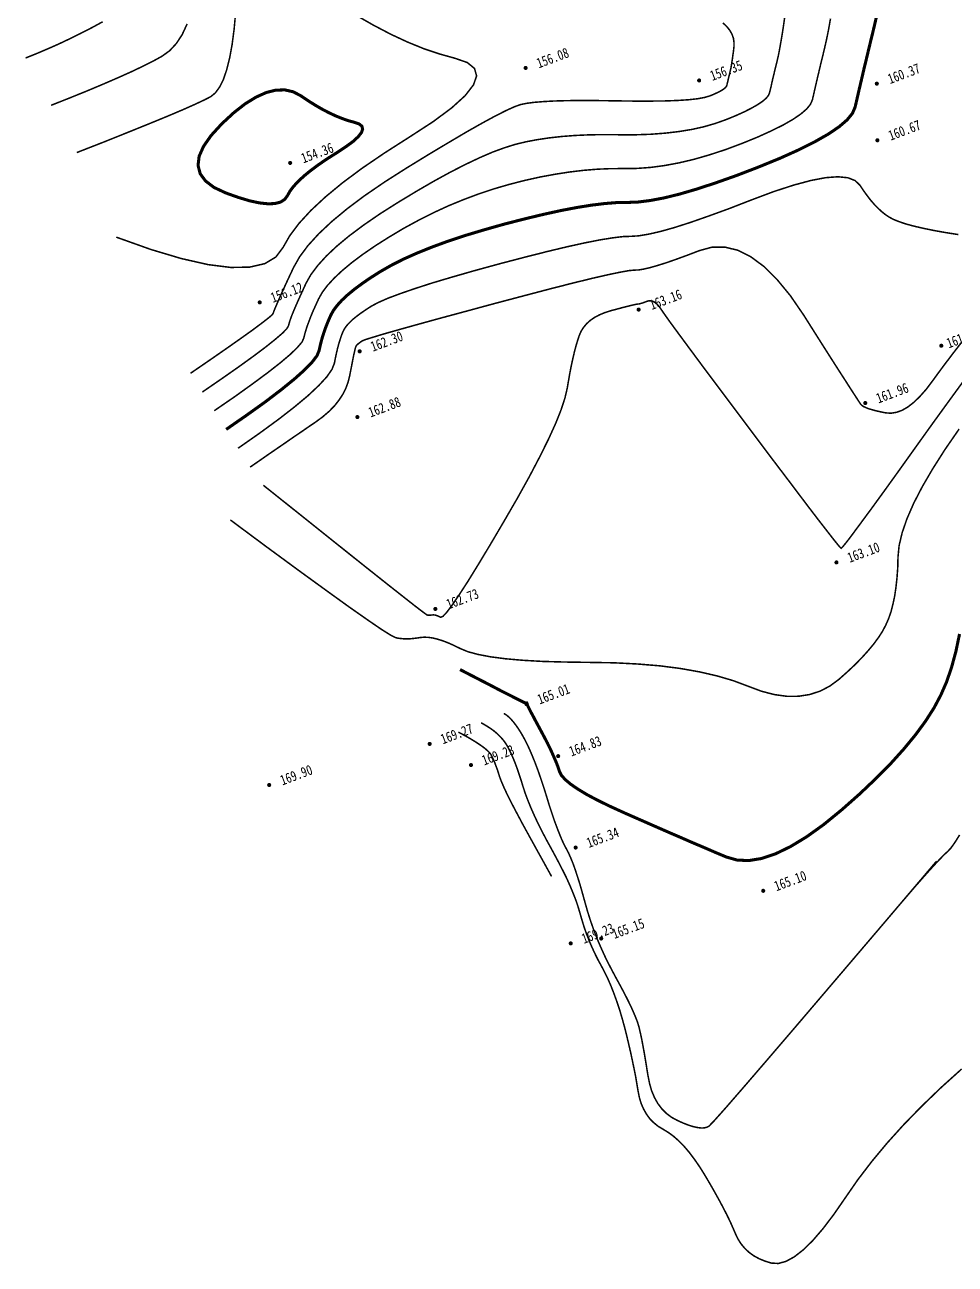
# Model space of a CAD drawing. Header units: millimetres. Extents: x -1471591 to 944464, y -468930 to 547002.
# Drawn here: x 73456 to 164850, y -266529 to -144797 of the extents above; entities that cross this region are included whole.
import ezdxf
from ezdxf.enums import TextEntityAlignment as Align

# ---------------------------------------------------------------- set-up
doc = ezdxf.new("R2010")
doc.units = ezdxf.units.MM
doc.header["$LTSCALE"] = 10
doc.layers.add('DGX', color=252, linetype='Continuous')
doc.layers.add('GCD', color=252, linetype='Continuous')
doc.styles.add('宋体', font='', dxfattribs={"height": 1.25, "bigfont": 'hztxt.shx'})
doc.styles.get('宋体').set_extended_font_data('SimSun')

# ---------------------------------------------------------------- blocks, each defined once
blk = doc.blocks.new('GC200')
at = {"layer": 'GCD', "const_width": 0.2, "flags": 128}
blk.add_lwpolyline([(-0.1, 0, 1), (0.1, 0, 1)], format="xyb", close=True, dxfattribs=at)
blk = doc.blocks.new('地形')
at = {"layer": 'DGX', "color": 252, "linetype": 'Continuous', "flags": 128}
for points, const_width in [([(-330.19, -66.24), (-330.77, -67.22), (-331.31, -68.08), (-331.81, -68.84), (-332.27, -69.52), (-332.7, -70.15), (-333.1, -70.75), (-333.47, -71.3), (-333.81, -71.81), (-334.12, -72.28), (-334.4, -72.71), (-334.66, -73.1), (-334.99, -73.44), (-335.51, -73.74), (-336.22, -74), (-337.12, -74.22), (-338.21, -74.4), (-339.49, -74.53), (-340.96, -74.63), (-342.62, -74.68), (-344.34, -74.68), (-345.99, -74.61), (-347.57, -74.49), (-349.07, -74.3), (-350.5, -74.05), (-351.86, -73.74), (-353.15, -73.36), (-354.37, -72.92), (-355.57, -72.48), (-356.82, -72.07), (-358.13, -71.7), (-359.48, -71.37), (-360.88, -71.08), (-362.34, -70.82), (-363.84, -70.61), (-365.39, -70.44), (-366.97, -70.32), (-368.56, -70.26), (-370.16, -70.26), (-371.77, -70.31), (-373.39, -70.43), (-375.02, -70.61), (-376.66, -70.84), (-378.31, -71.14), (-379.89, -71.47), (-381.33, -71.83), (-382.63, -72.21), (-383.78, -72.61), (-384.78, -73.03), (-385.65, -73.47), (-386.37, -73.93), (-386.95, -74.42), (-387.43, -74.9), (-387.88, -75.35), (-388.28, -75.78), (-388.63, -76.18), (-388.95, -76.55), (-389.22, -76.9), (-389.46, -77.22), (-389.65, -77.51), (-389.96, -77.81), (-390.57, -78.15), (-391.47, -78.54), (-392.67, -78.97), (-394.16, -79.44), (-395.94, -79.95), (-398.01, -80.51), (-400.38, -81.1)], 0.15), ([(-405.6, -42.16), (-404.43, -42.13), (-403.25, -42.08), (-402.06, -42.01), (-400.87, -41.91), (-399.67, -41.79), (-398.47, -41.65), (-397.26, -41.48)], 0.15), ([(-334.31, -64.45), (-334.75, -65.26), (-335.17, -66.01), (-335.56, -66.68), (-335.92, -67.29), (-336.25, -67.83), (-336.56, -68.3), (-336.85, -68.72), (-337.12, -69.12), (-337.37, -69.49), (-337.6, -69.83), (-337.81, -70.15), (-338, -70.45), (-338.18, -70.71), (-338.34, -70.95), (-338.54, -71.17), (-338.87, -71.36), (-339.31, -71.52), (-339.87, -71.65), (-340.55, -71.76), (-341.35, -71.85), (-342.26, -71.91), (-343.3, -71.94), (-344.42, -71.92), (-345.58, -71.83), (-346.79, -71.66), (-348.04, -71.41), (-349.34, -71.09), (-350.69, -70.7), (-352.09, -70.23), (-353.53, -69.69), (-354.96, -69.14), (-356.35, -68.64), (-357.68, -68.21), (-358.95, -67.84), (-360.18, -67.53), (-361.35, -67.28), (-362.46, -67.09), (-363.52, -66.96), (-364.63, -66.9), (-365.88, -66.89), (-367.26, -66.96), (-368.79, -67.09), (-370.45, -67.28), (-372.26, -67.54), (-374.21, -67.87), (-376.29, -68.26), (-378.35, -68.69), (-380.23, -69.16), (-381.92, -69.65), (-383.42, -70.17), (-384.73, -70.72), (-385.86, -71.3), (-386.8, -71.9), (-387.55, -72.53), (-388.17, -73.15), (-388.73, -73.71), (-389.22, -74.21), (-389.64, -74.65), (-389.99, -75.03), (-390.27, -75.36), (-390.48, -75.63), (-390.63, -75.84), (-390.88, -76.05), (-391.43, -76.31), (-392.27, -76.62), (-393.4, -76.99), (-394.82, -77.41), (-396.53, -77.88), (-398.54, -78.4), (-400.83, -78.97)], 0.15), ([(-404.87, -47.39), (-402.86, -47.35), (-400.99, -47.3), (-399.28, -47.23), (-397.71, -47.15), (-396.3, -47.06), (-395.04, -46.95), (-393.93, -46.83), (-392.98, -46.69), (-392.1, -46.45), (-391.24, -46.02), (-390.39, -45.4), (-389.56, -44.58)], 0.15), ([(-340.24, -62.93), (-340.01, -63.4), (-339.86, -63.85), (-339.79, -64.29), (-339.8, -64.71), (-339.89, -65.12), (-340.05, -65.52), (-340.24, -65.9), (-340.43, -66.24), (-340.6, -66.57), (-340.77, -66.86), (-340.92, -67.13), (-341.06, -67.37), (-341.2, -67.58), (-341.32, -67.76), (-341.43, -67.93), (-341.54, -68.09), (-341.64, -68.23), (-341.73, -68.37), (-341.81, -68.49), (-341.89, -68.61), (-341.96, -68.71), (-342.02, -68.81), (-342.1, -68.89), (-342.23, -68.97), (-342.4, -69.03), (-342.62, -69.09), (-342.89, -69.13), (-343.21, -69.16), (-343.57, -69.19), (-343.97, -69.2), (-344.49, -69.16), (-345.17, -69.04), (-346.01, -68.83), (-347.01, -68.53), (-348.19, -68.14), (-349.52, -67.66), (-351.02, -67.1), (-352.69, -66.45), (-354.35, -65.8), (-355.87, -65.22), (-357.22, -64.73), (-358.42, -64.32), (-359.47, -63.99), (-360.35, -63.74), (-361.09, -63.57), (-361.66, -63.48), (-362.29, -63.47), (-363.19, -63.53), (-364.37, -63.66), (-365.81, -63.86), (-367.52, -64.13), (-369.5, -64.48), (-371.75, -64.89), (-374.27, -65.38), (-376.82, -65.92), (-379.13, -66.49), (-381.21, -67.1), (-383.06, -67.74), (-384.68, -68.42), (-386.07, -69.13), (-387.22, -69.87), (-388.15, -70.65), (-388.92, -71.4), (-389.59, -72.06), (-390.16, -72.63), (-390.64, -73.12), (-391.02, -73.52), (-391.31, -73.82), (-391.51, -74.04), (-391.61, -74.17), (-391.8, -74.29), (-392.29, -74.46), (-393.06, -74.7), (-394.13, -75.01), (-395.48, -75.37), (-397.13, -75.8), (-399.06, -76.29), (-401.28, -76.84)], 0.15), ([(-404.14, -52.62), (-401.28, -52.58), (-398.73, -52.52), (-396.49, -52.46), (-394.56, -52.4), (-392.93, -52.33), (-391.61, -52.25), (-390.6, -52.17), (-389.9, -52.09), (-389.34, -51.9), (-388.75, -51.51), (-388.14, -50.94), (-387.5, -50.16), (-386.83, -49.19), (-386.13, -48.02), (-385.41, -46.66), (-384.66, -45.1)], 0.15), ([(-373.76, -49.56), (-372.46, -51.12), (-371.18, -52.55), (-369.9, -53.85), (-368.63, -55.02), (-367.36, -56.05), (-366.11, -56.96), (-365.12, -57.78), (-364.66, -58.57), (-364.72, -59.33), (-365.32, -60.05), (-366.45, -60.75), (-368.1, -61.41), (-370.28, -62.04), (-372.99, -62.64), (-375.84, -63.25), (-378.42, -63.88), (-380.74, -64.55), (-382.8, -65.26), (-384.59, -66), (-386.13, -66.78), (-387.4, -67.59), (-388.41, -68.43), (-389.42, -69.08), (-390.67, -69.31), (-392.18, -69.11), (-393.93, -68.49), (-395.93, -67.44), (-398.17, -65.97), (-400.67, -64.08), (-403.42, -61.76)], 0.15), ([(-325.84, -67.56), (-326.42, -68.44), (-327.05, -69.37), (-327.69, -70.31), (-328.28, -71.19), (-328.83, -72), (-329.34, -72.77), (-329.81, -73.47), (-330.24, -74.12), (-330.63, -74.71), (-330.98, -75.24), (-331.43, -75.71), (-332.15, -76.13), (-333.13, -76.49), (-334.37, -76.79), (-335.87, -77.03), (-337.64, -77.22), (-339.66, -77.35), (-341.95, -77.42), (-344.27, -77.44), (-346.4, -77.4), (-348.35, -77.32), (-350.1, -77.19), (-351.66, -77.01), (-353.03, -76.77), (-354.21, -76.49), (-355.21, -76.16), (-356.18, -75.81), (-357.3, -75.49), (-358.58, -75.18), (-360.01, -74.89), (-361.59, -74.62), (-363.33, -74.37), (-365.21, -74.14), (-367.25, -73.92), (-369.31, -73.75), (-371.24, -73.62), (-373.06, -73.55), (-374.75, -73.54), (-376.32, -73.58), (-377.78, -73.67), (-379.11, -73.82), (-380.33, -74.02), (-381.43, -74.25), (-382.43, -74.5), (-383.33, -74.76), (-384.14, -75.04), (-384.84, -75.33), (-385.44, -75.64), (-385.94, -75.96), (-386.35, -76.3), (-386.69, -76.65), (-387.02, -77), (-387.33, -77.35), (-387.63, -77.71), (-387.91, -78.07), (-388.18, -78.44), (-388.43, -78.81), (-388.67, -79.18), (-389.04, -79.58), (-389.71, -80), (-390.68, -80.46), (-391.94, -80.95), (-393.49, -81.47), (-395.34, -82.03), (-397.49, -82.61), (-399.93, -83.23)], 0.3), ([(-325.86, -90.51), (-326.98, -89.88), (-327.99, -89.28), (-328.88, -88.72), (-329.65, -88.21), (-330.32, -87.73), (-330.86, -87.29), (-331.3, -86.89), (-331.62, -86.53), (-331.88, -86.17), (-332.12, -85.77), (-332.34, -85.33), (-332.55, -84.86), (-332.74, -84.35), (-332.91, -83.8), (-333.07, -83.22), (-333.22, -82.59), (-333.5, -81.99), (-334.07, -81.48), (-334.94, -81.05), (-336.1, -80.71), (-337.55, -80.46), (-339.3, -80.29), (-341.34, -80.2), (-343.67, -80.2), (-346.04, -80.23), (-348.17, -80.21), (-350.06, -80.17), (-351.73, -80.09), (-353.16, -79.97), (-354.35, -79.81), (-355.32, -79.62), (-356.05, -79.4), (-356.79, -79.15), (-357.78, -78.91), (-359.03, -78.66), (-360.54, -78.41), (-362.3, -78.16), (-364.32, -77.91), (-366.59, -77.66), (-369.12, -77.4), (-371.65, -77.17), (-373.93, -76.99), (-375.95, -76.85), (-377.73, -76.77), (-379.26, -76.73), (-380.54, -76.73), (-381.56, -76.79), (-382.34, -76.89), (-382.97, -77.03), (-383.53, -77.17), (-384.04, -77.32), (-384.5, -77.47), (-384.89, -77.64), (-385.23, -77.81), (-385.52, -78), (-385.75, -78.19), (-385.95, -78.4), (-386.17, -78.65), (-386.39, -78.93), (-386.63, -79.24), (-386.88, -79.59), (-387.14, -79.98), (-387.41, -80.4), (-387.69, -80.86), (-388.12, -81.34), (-388.85, -81.85), (-389.88, -82.37), (-391.21, -82.93), (-392.83, -83.5), (-394.75, -84.1), (-396.96, -84.72), (-399.48, -85.37)], 0.15), ([(-329.29, -100.54), (-330.37, -101.21), (-331.4, -101.86), (-332.38, -102.49), (-333.3, -103.1), (-334.17, -103.65), (-334.98, -104.08), (-335.74, -104.41), (-336.44, -104.63), (-337.09, -104.74), (-337.68, -104.73), (-338.22, -104.62), (-338.7, -104.4), (-339.13, -104.13), (-339.51, -103.88), (-339.83, -103.65), (-340.11, -103.44), (-340.33, -103.24), (-340.5, -103.07), (-340.61, -102.91), (-340.68, -102.77), (-340.75, -102.49), (-340.87, -101.94), (-341.06, -101.09), (-341.3, -99.97), (-341.61, -98.55), (-341.97, -96.86), (-342.39, -94.87), (-342.86, -92.61), (-343.42, -90.35), (-344.09, -88.4), (-344.85, -86.75), (-345.72, -85.41), (-346.69, -84.36), (-347.77, -83.63), (-348.95, -83.19), (-350.23, -83.07), (-351.5, -83.08), (-352.65, -83.07), (-353.67, -83.05), (-354.56, -83), (-355.33, -82.94), (-355.97, -82.86), (-356.49, -82.76), (-356.88, -82.63), (-357.39, -82.49), (-358.26, -82.33), (-359.49, -82.14), (-361.07, -81.93), (-363.01, -81.7), (-365.31, -81.45), (-367.97, -81.18), (-370.98, -80.88), (-373.98, -80.6), (-376.61, -80.35), (-378.85, -80.15), (-380.71, -79.99), (-382.2, -79.87), (-383.3, -79.8), (-384.02, -79.76), (-384.36, -79.77), (-384.5, -79.8), (-384.63, -79.84), (-384.75, -79.87), (-384.86, -79.91), (-384.95, -79.94), (-385.03, -79.98), (-385.09, -80.03), (-385.14, -80.07), (-385.21, -80.15), (-385.31, -80.29), (-385.45, -80.5), (-385.63, -80.77), (-385.84, -81.11), (-386.09, -81.52), (-386.38, -81.99), (-386.71, -82.53), (-387.08, -83.07), (-387.51, -83.57), (-388.01, -84.03), (-388.56, -84.43), (-389.17, -84.8), (-389.84, -85.11), (-390.57, -85.38), (-391.36, -85.61), (-392.19, -85.81), (-393.06, -86.03), (-393.97, -86.25), (-394.91, -86.49), (-395.88, -86.73), (-396.89, -86.98), (-397.94, -87.25), (-399.02, -87.52)], 0.15), ([(-330.25, -104.04), (-332.33, -105.41), (-334.61, -106.92), (-337.07, -108.57), (-339.46, -110.18), (-341.54, -111.57), (-343.31, -112.74), (-344.77, -113.69), (-345.91, -114.43), (-346.73, -114.95), (-347.25, -115.25), (-347.45, -115.33), (-347.55, -115.1), (-347.77, -114.45), (-348.1, -113.4), (-348.56, -111.93), (-349.13, -110.05), (-349.81, -107.75), (-350.62, -105.05), (-351.54, -101.93), (-352.46, -98.79), (-353.27, -96.03), (-353.97, -93.64), (-354.55, -91.62), (-355.02, -89.97), (-355.38, -88.7), (-355.62, -87.8), (-355.75, -87.28), (-355.83, -86.96), (-355.92, -86.68), (-356.03, -86.45), (-356.15, -86.26), (-356.29, -86.11), (-356.44, -86.01), (-356.61, -85.95), (-356.79, -85.93), (-356.97, -85.93), (-357.13, -85.93), (-357.27, -85.93), (-357.4, -85.92), (-357.51, -85.91), (-357.6, -85.9), (-357.67, -85.89), (-357.72, -85.87), (-357.81, -85.85), (-357.97, -85.82), (-358.2, -85.79), (-358.5, -85.75), (-358.88, -85.71), (-359.33, -85.66), (-359.86, -85.61), (-360.46, -85.55), (-361.07, -85.52), (-361.65, -85.54), (-362.18, -85.61), (-362.67, -85.73), (-363.12, -85.91), (-363.53, -86.14), (-363.9, -86.42), (-364.22, -86.75), (-364.53, -87.14), (-364.86, -87.57), (-365.2, -88.05), (-365.56, -88.59), (-365.93, -89.16), (-366.32, -89.79), (-366.72, -90.47), (-367.14, -91.19), (-367.68, -92), (-368.43, -92.94), (-369.4, -94.01), (-370.59, -95.2), (-372.01, -96.53), (-373.63, -97.98), (-375.48, -99.56), (-377.55, -101.26), (-379.6, -102.92), (-381.38, -104.33), (-382.91, -105.52), (-384.18, -106.46), (-385.19, -107.17), (-385.94, -107.65), (-386.43, -107.89), (-386.66, -107.89), (-386.76, -107.79), (-386.86, -107.69), (-386.95, -107.61), (-387.04, -107.54), (-387.13, -107.48), (-387.21, -107.44), (-387.29, -107.41), (-387.36, -107.39), (-387.44, -107.37), (-387.5, -107.35), (-387.57, -107.34), (-387.63, -107.32), (-387.69, -107.29), (-387.74, -107.27), (-387.79, -107.24), (-387.84, -107.21), (-388.04, -106.91), (-388.57, -106.07), (-389.41, -104.69), (-390.58, -102.76), (-392.06, -100.3), (-393.86, -97.29), (-395.98, -93.74), (-398.43, -89.65)], 0.15), ([(-332.48, -108.42), (-334.49, -109.82), (-336.28, -111.17), (-337.86, -112.46), (-339.23, -113.7), (-340.38, -114.89), (-341.31, -116.02), (-342.03, -117.1), (-342.53, -118.13), (-342.92, -119.1), (-343.33, -119.99), (-343.75, -120.82), (-344.17, -121.58), (-344.61, -122.27), (-345.05, -122.9), (-345.51, -123.45), (-345.98, -123.93), (-346.48, -124.38), (-347.07, -124.82), (-347.73, -125.25), (-348.46, -125.67), (-349.27, -126.09), (-350.16, -126.51), (-351.12, -126.91), (-352.15, -127.31), (-353.23, -127.62), (-354.3, -127.75), (-355.38, -127.7), (-356.45, -127.48), (-357.53, -127.08), (-358.61, -126.5), (-359.68, -125.75), (-360.76, -124.81), (-361.92, -123.8), (-363.24, -122.81), (-364.72, -121.83), (-366.36, -120.86), (-368.16, -119.91), (-370.13, -118.98), (-372.25, -118.06), (-374.54, -117.16), (-376.79, -116.28), (-378.81, -115.46), (-380.58, -114.68), (-382.13, -113.94), (-383.43, -113.25), (-384.5, -112.6), (-385.34, -112), (-385.94, -111.44), (-386.41, -110.94), (-386.87, -110.49), (-387.3, -110.11), (-387.73, -109.78), (-388.13, -109.51), (-388.52, -109.3), (-388.89, -109.15), (-389.25, -109.05), (-389.59, -108.98), (-389.91, -108.9), (-390.21, -108.82), (-390.5, -108.72), (-390.78, -108.61), (-391.03, -108.49), (-391.27, -108.37), (-391.49, -108.23), (-391.85, -107.85), (-392.51, -106.99), (-393.46, -105.64), (-394.71, -103.82), (-396.25, -101.51), (-398.09, -98.73), (-400.23, -95.46), (-402.66, -91.7)], 0.15), ([(-386.68, -113.37), (-385.53, -114.64), (-384.53, -115.74), (-383.69, -116.68), (-382.99, -117.44), (-382.45, -118.03), (-382.06, -118.45), (-381.82, -118.7), (-381.74, -118.78), (-381.73, -118.77), (-381.72, -118.77), (-381.71, -118.76), (-381.71, -118.76), (-381.7, -118.77), (-381.69, -118.77), (-381.69, -118.78), (-381.69, -118.79), (-381.68, -118.8), (-381.68, -118.81), (-381.68, -118.82), (-381.69, -118.84), (-381.69, -118.86), (-381.69, -118.88), (-381.7, -118.9), (-381.7, -118.92), (-381.7, -118.98), (-381.69, -119.13), (-381.66, -119.37), (-381.63, -119.69), (-381.57, -120.09), (-381.51, -120.58), (-381.43, -121.16), (-381.34, -121.82), (-381.25, -122.5), (-381.17, -123.14), (-381.11, -123.75), (-381.07, -124.31), (-381.04, -124.83), (-381.02, -125.31), (-381.02, -125.75), (-381.04, -126.16), (-380.99, -126.59), (-380.79, -127.11), (-380.44, -127.73), (-379.94, -128.44), (-379.3, -129.25), (-378.5, -130.15), (-377.55, -131.15), (-376.46, -132.24), (-375.31, -133.36), (-374.22, -134.42), (-373.17, -135.44), (-372.16, -136.41), (-371.21, -137.33), (-370.3, -138.19), (-369.45, -139.01), (-368.63, -139.78), (-367.75, -140.43), (-366.69, -140.88), (-365.44, -141.13), (-364, -141.18), (-362.38, -141.03), (-360.57, -140.69), (-358.57, -140.15), (-356.39, -139.41), (-354.2, -138.57), (-352.17, -137.71), (-350.29, -136.84), (-348.58, -135.95), (-347.02, -135.05), (-345.63, -134.14), (-344.39, -133.21), (-343.32, -132.26), (-342.33, -131.24), (-341.37, -130.07), (-340.43, -128.76), (-339.5, -127.29)], 0.3), ([(-354.57, -150.26), (-353.34, -149.58), (-352.23, -148.97), (-351.24, -148.44), (-350.37, -147.98), (-349.62, -147.6), (-348.99, -147.29), (-348.48, -147.05), (-348.08, -146.89), (-347.67, -146.69), (-347.12, -146.32), (-346.41, -145.78)], 0.15), ([(-354.28, -167.38), (-356.84, -168.39), (-359.26, -169.44), (-361.55, -170.52), (-363.71, -171.64), (-365.74, -172.8), (-367.64, -173.99), (-369.41, -175.22), (-371.05, -176.36), (-372.54, -177.3), (-373.89, -178.04), (-375.09, -178.57), (-376.15, -178.9), (-377.07, -179.03), (-377.84, -178.96), (-378.47, -178.68), (-378.99, -178.28), (-379.44, -177.86), (-379.83, -177.41), (-380.15, -176.93), (-380.4, -176.42), (-380.59, -175.88), (-380.71, -175.32), (-380.76, -174.73), (-380.79, -174.1), (-380.83, -173.42), (-380.9, -172.7), (-380.99, -171.93), (-381.1, -171.11), (-381.23, -170.24), (-381.38, -169.32), (-381.55, -168.35), (-381.74, -167.4), (-381.96, -166.52), (-382.2, -165.7), (-382.47, -164.95), (-382.77, -164.27), (-383.09, -163.67), (-383.44, -163.13), (-383.81, -162.66), (-384.17, -162.21), (-384.45, -161.73), (-384.68, -161.22), (-384.83, -160.68), (-384.92, -160.12), (-384.95, -159.52), (-384.91, -158.9), (-384.8, -158.24), (-384.67, -157.56), (-384.53, -156.84), (-384.41, -156.1), (-384.29, -155.32), (-384.17, -154.52), (-384.06, -153.68), (-383.95, -152.82), (-383.85, -151.92), (-383.77, -151.03), (-383.71, -150.16), (-383.68, -149.31), (-383.67, -148.5), (-383.68, -147.71), (-383.72, -146.94), (-383.79, -146.2), (-383.88, -145.49), (-383.98, -144.8), (-384.05, -144.11), (-384.1, -143.42), (-384.13, -142.74), (-384.14, -142.06), (-384.13, -141.39), (-384.09, -140.72), (-384.04, -140.06), (-383.99, -139.37), (-383.96, -138.64), (-383.97, -137.85), (-384, -137.02), (-384.06, -136.13), (-384.16, -135.2), (-384.28, -134.21), (-384.42, -133.17), (-384.57, -132.14), (-384.7, -131.15), (-384.8, -130.22), (-384.87, -129.33), (-384.92, -128.5), (-384.94, -127.71), (-384.94, -126.97), (-384.91, -126.28), (-384.87, -125.64), (-384.85, -125.03), (-384.83, -124.46), (-384.83, -123.92), (-384.84, -123.41), (-384.87, -122.94), (-384.9, -122.51), (-384.95, -122.11), (-385.02, -121.73), (-385.13, -121.34), (-385.28, -120.95), (-385.46, -120.56), (-385.68, -120.17), (-385.94, -119.78), (-386.24, -119.39), (-386.57, -118.99)], 0.15), ([(-349.42, -147.39), (-356.27, -151.21), (-362.25, -154.53), (-367.33, -157.35), (-371.53, -159.67), (-374.85, -161.49), (-377.28, -162.81), (-378.82, -163.62), (-379.49, -163.94), (-379.72, -163.97), (-379.98, -163.94), (-380.28, -163.84), (-380.6, -163.67), (-380.96, -163.44), (-381.34, -163.14), (-381.76, -162.77), (-382.2, -162.33), (-382.63, -161.84), (-382.97, -161.31), (-383.23, -160.73), (-383.42, -160.1), (-383.52, -159.44), (-383.55, -158.72), (-383.49, -157.97), (-383.36, -157.16), (-383.2, -156.37), (-383.05, -155.63), (-382.92, -154.95), (-382.81, -154.33), (-382.71, -153.76), (-382.63, -153.25), (-382.57, -152.8), (-382.52, -152.4), (-382.49, -151.99), (-382.49, -151.51), (-382.51, -150.94), (-382.55, -150.29), (-382.62, -149.56), (-382.71, -148.75), (-382.83, -147.86), (-382.97, -146.89), (-383.1, -145.88), (-383.21, -144.88), (-383.28, -143.89), (-383.33, -142.9), (-383.34, -141.92), (-383.32, -140.95), (-383.27, -139.98), (-383.19, -139.02), (-383.11, -138.1), (-383.04, -137.24), (-383, -136.45), (-382.97, -135.73), (-382.96, -135.07), (-382.98, -134.48), (-383.01, -133.96), (-383.07, -133.5), (-383.13, -133.05), (-383.17, -132.52), (-383.19, -131.93), (-383.2, -131.27), (-383.2, -130.55), (-383.17, -129.76), (-383.14, -128.9), (-383.08, -127.97), (-383.03, -127.04), (-383, -126.15), (-382.98, -125.32), (-382.98, -124.54), (-383, -123.81), (-383.03, -123.13), (-383.08, -122.5), (-383.15, -121.92), (-383.23, -121.39), (-383.33, -120.9), (-383.44, -120.46), (-383.56, -120.06), (-383.69, -119.71), (-383.83, -119.4), (-383.99, -119.13), (-384.16, -118.91)], 0.15)]:
    blk.add_lwpolyline(points, dxfattribs=dict(at, const_width=const_width))
at = {"layer": 'DGX', "color": 252, "linetype": 'Continuous', "const_width": 0.3, "flags": 128}
blk.add_lwpolyline([(-381.56, -55.13), (-381.06, -55.84), (-380.55, -56.5), (-380.05, -57.11), (-379.55, -57.66), (-379.05, -58.17), (-378.56, -58.62), (-378.07, -59.03), (-377.58, -59.38), (-377.19, -59.7), (-377.01, -60), (-377.04, -60.3), (-377.27, -60.58), (-377.71, -60.85), (-378.35, -61.11), (-379.2, -61.35), (-380.25, -61.59), (-381.36, -61.82), (-382.36, -62.07), (-383.26, -62.33), (-384.06, -62.6), (-384.76, -62.89), (-385.36, -63.19), (-385.86, -63.51), (-386.25, -63.84), (-386.64, -64.09), (-387.11, -64.19), (-387.68, -64.13), (-388.33, -63.91), (-389.07, -63.54), (-389.9, -63.01), (-390.82, -62.31), (-391.83, -61.46), (-392.72, -60.55), (-393.28, -59.66), (-393.52, -58.81), (-393.43, -57.98), (-393.02, -57.18), (-392.28, -56.42), (-391.21, -55.68), (-389.82, -54.97), (-388.33, -54.36), (-386.97, -53.93), (-385.74, -53.69), (-384.65, -53.62), (-383.68, -53.73), (-382.84, -54.02), (-382.14, -54.48)], close=True, dxfattribs=at)
at = {"layer": 'DGX', "color": 252, "linetype": 'Continuous', "const_width": 0.15}
blk.add_lwpolyline([(-388.98, -119.07), (-388.48, -119.64), (-388.05, -120.16), (-387.68, -120.64), (-387.37, -121.07), (-387.12, -121.45), (-386.94, -121.78), (-386.81, -122.06), (-386.75, -122.3), (-386.73, -122.52), (-386.71, -122.76), (-386.69, -123.02), (-386.69, -123.29), (-386.69, -123.59), (-386.69, -123.91), (-386.71, -124.24), (-386.73, -124.6), (-386.73, -125.05), (-386.7, -125.66), (-386.64, -126.44), (-386.54, -127.39), (-386.4, -128.5), (-386.23, -129.79), (-386.02, -131.23), (-385.78, -132.85), (-385.54, -134.46), (-385.38, -135.55)], dxfattribs=at)
at = {"layer": 'GCD', "linetype": 'Continuous'}
ref = blk.add_blockref('GC200', (-384.87, -60.92, 306.61), dxfattribs=at)
ref.add_attrib('height', '154.36', dxfattribs={"linetype": 'Continuous', "height": 1, "style": '宋体', "width": 0.8}).set_placement((-383.67, -60.92, 306.61), align=Align.MIDDLE_LEFT)
ref = blk.add_blockref('GC200', (-359.94, -60.28, 308.33), dxfattribs=at)
ref.add_attrib('height', '156.08', dxfattribs={"linetype": 'Continuous', "height": 1, "style": '宋体', "width": 0.8}).set_placement((-358.74, -60.28, 308.33), align=Align.MIDDLE_LEFT)
ref = blk.add_blockref('GC200', (-344.41, -67.41, 308.6), dxfattribs=at)
ref.add_attrib('height', '156.35', dxfattribs={"linetype": 'Continuous', "height": 1, "style": '宋体', "width": 0.8}).set_placement((-343.21, -67.41, 308.6), align=Align.MIDDLE_LEFT)
ref = blk.add_blockref('GC200', (-392.47, -72.7, 308.37), dxfattribs=at)
ref.add_attrib('height', '156.12', dxfattribs={"linetype": 'Continuous', "height": 1, "style": '宋体', "width": 0.8}).set_placement((-391.27, -72.7, 308.37), align=Align.MIDDLE_LEFT)
ref = blk.add_blockref('GC200', (-328.17, -73.82, 312.62), dxfattribs=at)
ref.add_attrib('height', '160.37', dxfattribs={"linetype": 'Continuous', "height": 1, "style": '宋体', "width": 0.8}).set_placement((-326.97, -73.82, 312.62), align=Align.MIDDLE_LEFT)
ref = blk.add_blockref('GC200', (-330.06, -79.05, 312.92), dxfattribs=at)
ref.add_attrib('height', '160.67', dxfattribs={"linetype": 'Continuous', "height": 1, "style": '宋体', "width": 0.8}).set_placement((-328.86, -79.05, 312.92), align=Align.MIDDLE_LEFT)
ref = blk.add_blockref('GC200', (-384.96, -80.64, 314.55), dxfattribs=at)
ref.add_attrib('height', '162.30', dxfattribs={"linetype": 'Continuous', "height": 1, "style": '宋体', "width": 0.8}).set_placement((-383.76, -80.64, 314.55), align=Align.MIDDLE_LEFT)
ref = blk.add_blockref('GC200', (-387.43, -86.61, 315.13), dxfattribs=at)
ref.add_attrib('height', '162.88', dxfattribs={"linetype": 'Continuous', "height": 1, "style": '宋体', "width": 0.8}).set_placement((-386.23, -86.61, 315.13), align=Align.MIDDLE_LEFT)
ref = blk.add_blockref('GC200', (-357.86, -86.4, 315.41), dxfattribs=at)
ref.add_attrib('height', '163.16', dxfattribs={"linetype": 'Continuous', "height": 1, "style": '宋体', "width": 0.8}).set_placement((-356.66, -86.4, 315.41), align=Align.MIDDLE_LEFT)
ref = blk.add_blockref('GC200', (-331.26, -100.15, 313.71), dxfattribs=at)
ref.add_attrib('height', '161.46', dxfattribs={"linetype": 'Continuous', "height": 1, "style": '宋体', "width": 0.8}).set_placement((-330.66, -100.15, 313.71), align=Align.MIDDLE_LEFT)
ref = blk.add_blockref('GC200', (-340.23, -102.8, 314.21), dxfattribs=at)
ref.add_attrib('height', '161.96', dxfattribs={"linetype": 'Continuous', "height": 1, "style": '宋体', "width": 0.8}).set_placement((-339.03, -102.8, 314.21), align=Align.MIDDLE_LEFT)
ref = blk.add_blockref('GC200', (-386.86, -106.94, 314.98), dxfattribs=at)
ref.add_attrib('height', '162.73', dxfattribs={"linetype": 'Continuous', "height": 1, "style": '宋体', "width": 0.8}).set_placement((-385.66, -106.94, 314.98), align=Align.MIDDLE_LEFT)
ref = blk.add_blockref('GC200', (-348.36, -116.47, 315.35), dxfattribs=at)
ref.add_attrib('height', '163.10', dxfattribs={"linetype": 'Continuous', "height": 1, "style": '宋体', "width": 0.8}).set_placement((-347.16, -116.47, 315.35), align=Align.MIDDLE_LEFT)
ref = blk.add_blockref('GC200', (-408.21, -117.42, 322.15), dxfattribs=at)
ref.add_attrib('height', '169.90', dxfattribs={"linetype": 'Continuous', "height": 1, "style": '宋体', "width": 0.8}).set_placement((-407.01, -117.42, 322.15), align=Align.MIDDLE_LEFT)
ref = blk.add_blockref('GC200', (-392.03, -119.16, 321.52), dxfattribs=at)
ref.add_attrib('height', '169.27', dxfattribs={"linetype": 'Continuous', "height": 1, "style": '宋体', "width": 0.8}).set_placement((-390.83, -119.16, 321.52), align=Align.MIDDLE_LEFT)
ref = blk.add_blockref('GC200', (-381.76, -118.83, 317.25), dxfattribs=at)
ref.add_attrib('height', '165.01', dxfattribs={"linetype": 'Continuous', "height": 1, "style": '宋体', "width": 0.8}).set_placement((-380.56, -118.83, 317.25), align=Align.MIDDLE_LEFT)
ref = blk.add_blockref('GC200', (-388.96, -122.53, 321.48), dxfattribs=at)
ref.add_attrib('height', '169.23', dxfattribs={"linetype": 'Continuous', "height": 1, "style": '宋体', "width": 0.8}).set_placement((-387.76, -122.53, 321.48), align=Align.MIDDLE_LEFT)
ref = blk.add_blockref('GC200', (-380.63, -124.71, 317.08), dxfattribs=at)
ref.add_attrib('height', '164.83', dxfattribs={"linetype": 'Continuous', "height": 1, "style": '宋体', "width": 0.8}).set_placement((-379.43, -124.71, 317.08), align=Align.MIDDLE_LEFT)
ref = blk.add_blockref('GC200', (-382.17, -133.72, 317.59), dxfattribs=at)
ref.add_attrib('height', '165.34', dxfattribs={"linetype": 'Continuous', "height": 1, "style": '宋体', "width": 0.8}).set_placement((-380.97, -133.72, 317.59), align=Align.MIDDLE_LEFT)
ref = blk.add_blockref('GC200', (-385.92, -142.37, 321.48), dxfattribs=at)
ref.add_attrib('height', '169.23', dxfattribs={"linetype": 'Continuous', "height": 1, "style": '宋体', "width": 0.8}).set_placement((-384.72, -142.37, 321.48), align=Align.MIDDLE_LEFT)
ref = blk.add_blockref('GC200', (-382.95, -142.97, 317.4), dxfattribs=at)
ref.add_attrib('height', '165.15', dxfattribs={"linetype": 'Continuous', "height": 1, "style": '宋体', "width": 0.8}).set_placement((-381.75, -142.97, 317.4), align=Align.MIDDLE_LEFT)
ref = blk.add_blockref('GC200', (-366.4, -144.16, 317.35), dxfattribs=at)
ref.add_attrib('height', '165.10', dxfattribs={"linetype": 'Continuous', "height": 1, "style": '宋体', "width": 0.8}).set_placement((-365.2, -144.16, 317.35), align=Align.MIDDLE_LEFT)

msp = doc.modelspace()

# ---------------------------------------------------------------- block references
at = {"xscale": 1000, "yscale": 1000, "zscale": 1000, "rotation": 20.51376453450802}
msp.add_blockref('地形', (438640.4, 33561.1, -152250), dxfattribs=at)

doc.saveas('drawing.dxf')
